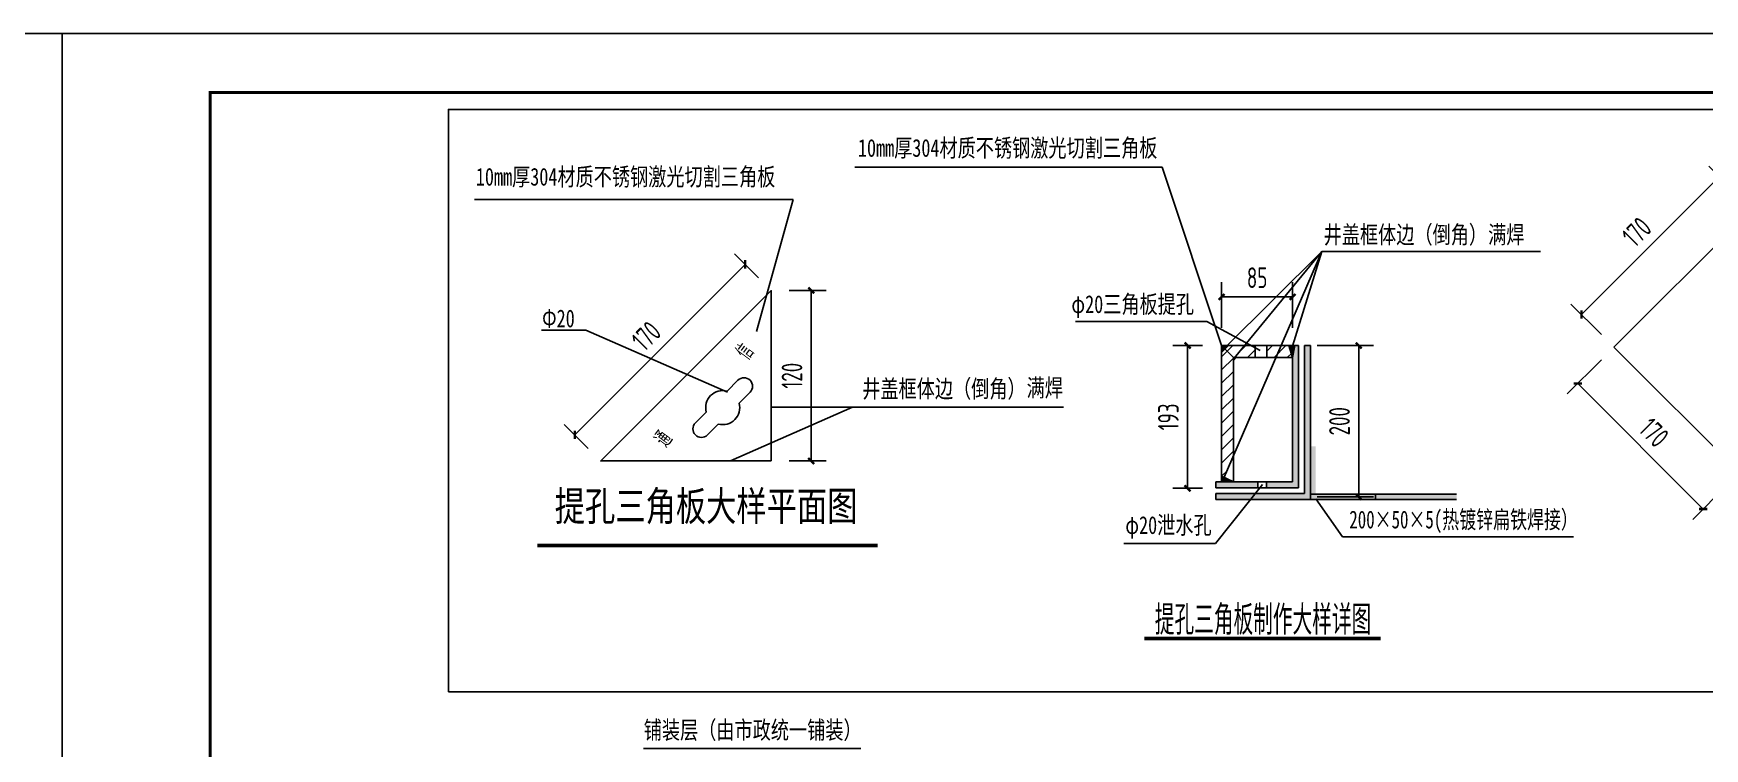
# Model space of a CAD drawing. Extents: x 66238224 to 66322224, y 84020927 to 84050627.
# Drawn here: x 66279737 to 66307982, y 84038544 to 84050627 of the extents above; entities that cross this region are included whole.
import ezdxf

# ---------------------------------------------------------------- set-up
doc = ezdxf.new("R2010")
doc.units = 0
doc.header["$LTSCALE"] = 1000
doc.linetypes.add('DASH', pattern=[0.35, 0.25, -0.1])
doc.layers.add('fur', color=8, linetype='Continuous')
doc.layers.add('TK', color=7, linetype='Continuous')
doc.styles.add('_TEL_DIM', font='仿宋_GB2312_0.ttf', dxfattribs={"width": 0.7, "height": 3.5})
doc.styles.get("Standard").update_dxf_attribs({"font": 'tssdeng.shx', "width": 0.7, "bigfont": 'tssdchn.shx'})
doc.styles.add('仿宋', font='仿宋_GB2312_0.ttf', dxfattribs={"width": 0.75})
doc.dimstyles.get("Standard").update_dxf_attribs({"dimscale": 100, "dimtxt": 3.5, "dimasz": 1, "dimexe": 2.5, "dimexo": 3, "dimgap": 1.5, "dimtad": 1, "dimdec": 0, "dimzin": 0, "dimdsep": 46, "dimtxsty": 'Standard', "dimblk": 'ARCHTICK', "dimcen": 0.09, "dimadec": 0, "dimazin": 0, "dimtfac": 1, "dimtdec": 0, "dimtix": 1, "dimtmove": 2, "dimatfit": 3, "dimfxl": 1, "dimtolj": 1, "dimtzin": 0, "dimarcsym": 0})

# ---------------------------------------------------------------- blocks, each defined once
blk = doc.blocks.new('_ArchTick')
at = {"color": 0, "linetype": 'ByBlock', "const_width": 0.4}
blk.add_lwpolyline([(-0.5, -0.5), (0.5, 0.5)], dxfattribs=at)
blk = doc.blocks.new('*D7')
at = {"color": 0, "lineweight": -2, "ltscale": 5, "transparency": 16777216}
for p, q in [((66291994, 84046496), (66291588, 84046902)), ((66288885, 84043846), (66291765, 84046726)), ((66289114, 84043616), (66288708, 84044022))]:
    blk.add_line(p, q, dxfattribs=at)
at = {"layer": 'Defpoints', "color": 0, "ltscale": 5, "transparency": 16777216}
for p in [(66291765, 84046726), (66292207, 84046284), (66289327, 84043404)]:
    blk.add_point(p, dxfattribs=at)
at = {"color": 0, "lineweight": -2, "ltscale": 5, "transparency": 16777216, "xscale": 100, "yscale": 100, "zscale": 100}
for p, rotation in [((66291765, 84046726), 45), ((66288885, 84043846), 225)]:
    blk.add_blockref('_ArchTick', p, dxfattribs=dict(at, rotation=rotation))
at = {"color": 0, "ltscale": 5, "transparency": 16777216, "insert": (66290095, 84045515), "char_height": 350, "attachment_point": 5, "rotation": 45}
blk.add_mtext('\\A1;170', dxfattribs=at)
blk = doc.blocks.new('*D8')
at = {"color": 0, "lineweight": -2, "ltscale": 5, "transparency": 16777216}
for p, q in [((66292507, 84046284), (66293133, 84046284)), ((66292883, 84043404), (66292883, 84046284)), ((66292507, 84043404), (66293133, 84043404))]:
    blk.add_line(p, q, dxfattribs=at)
at = {"layer": 'Defpoints', "color": 0, "ltscale": 5, "transparency": 16777216}
for p in [(66292207, 84046284), (66292883, 84046284), (66292207, 84043404)]:
    blk.add_point(p, dxfattribs=at)
at = {"color": 0, "lineweight": -2, "ltscale": 5, "transparency": 16777216, "xscale": 100, "yscale": 100, "zscale": 100}
for p, rotation in [((66292883, 84046284), 90), ((66292883, 84043404), 270)]:
    blk.add_blockref('_ArchTick', p, dxfattribs=dict(at, rotation=rotation))
at = {"color": 0, "ltscale": 5, "transparency": 16777216, "insert": (66292558, 84044844), "char_height": 350, "attachment_point": 5, "rotation": 90}
blk.add_mtext('\\A1;120', dxfattribs=at)
blk = doc.blocks.new('*D9')
at = {"color": 0, "lineweight": -2, "ltscale": 5, "transparency": 16777216}
for p, q in [((66299819, 84045652), (66299819, 84046425)), ((66301019, 84045652), (66301019, 84046425)), ((66299819, 84046175), (66301019, 84046175))]:
    blk.add_line(p, q, dxfattribs=at)
at = {"layer": 'Defpoints', "color": 0, "ltscale": 5, "transparency": 16777216}
for p in [(66301019, 84046175), (66299819, 84045352), (66301019, 84045352)]:
    blk.add_point(p, dxfattribs=at)
at = {"color": 0, "lineweight": -2, "ltscale": 5, "transparency": 16777216, "xscale": 100, "yscale": 100, "zscale": 100, "rotation": 180}
blk.add_blockref('_ArchTick', (66299819, 84046175), dxfattribs=at)
at = {"color": 0, "lineweight": -2, "ltscale": 5, "transparency": 16777216, "xscale": 100, "yscale": 100, "zscale": 100}
blk.add_blockref('_ArchTick', (66301019, 84046175), dxfattribs=at)
at = {"color": 0, "ltscale": 5, "transparency": 16777216, "insert": (66300419, 84046500), "char_height": 350, "attachment_point": 5}
blk.add_mtext('\\A1;85', dxfattribs=at)
blk = doc.blocks.new('*D10')
at = {"color": 0, "lineweight": -2, "ltscale": 5, "transparency": 16777216}
for p, q in [((66308571, 84047872), (66308055, 84048387)), ((66305899, 84045878), (66308232, 84048211)), ((66306238, 84045539), (66305723, 84046055))]:
    blk.add_line(p, q, dxfattribs=at)
at = {"layer": 'Defpoints', "color": 0, "ltscale": 5, "transparency": 16777216}
for p in [(66308232, 84048211), (66308783, 84047660), (66306450, 84045327)]:
    blk.add_point(p, dxfattribs=at)
at = {"color": 0, "lineweight": -2, "ltscale": 5, "transparency": 16777216, "xscale": 100, "yscale": 100, "zscale": 100}
for p, rotation in [((66308232, 84048211), 45.00000000036602), ((66305899, 84045878), 225.000000000366)]:
    blk.add_blockref('_ArchTick', p, dxfattribs=dict(at, rotation=rotation))
at = {"color": 0, "ltscale": 5, "transparency": 16777216, "insert": (66306836, 84047274), "char_height": 350, "attachment_point": 5, "rotation": 45}
blk.add_mtext('\\A1;170', dxfattribs=at)
blk = doc.blocks.new('*D11')
at = {"color": 0, "lineweight": -2, "ltscale": 5, "transparency": 16777216}
for p, q in [((66306238, 84045115), (66305660, 84044536)), ((66305837, 84044713), (66307959, 84042592)), ((66308360, 84042994), (66307782, 84042416))]:
    blk.add_line(p, q, dxfattribs=at)
at = {"layer": 'Defpoints', "color": 0, "ltscale": 5, "transparency": 16777216}
for p in [(66306450, 84045327), (66308572, 84043206), (66307959, 84042592)]:
    blk.add_point(p, dxfattribs=at)
at = {"color": 0, "lineweight": -2, "ltscale": 5, "transparency": 16777216, "xscale": 100, "yscale": 100, "zscale": 100}
for p, rotation in [((66305837, 84044713), 135.0161246236553), ((66307959, 84042592), 315.0161246236553)]:
    blk.add_blockref('_ArchTick', p, dxfattribs=dict(at, rotation=rotation))
at = {"color": 0, "ltscale": 5, "transparency": 16777216, "insert": (66307127, 84043883), "char_height": 350, "attachment_point": 5, "rotation": 315.0161}
blk.add_mtext('\\A1;170', dxfattribs=at)
blk = doc.blocks.new('*D4')
at = {"color": 0, "lineweight": -2, "ltscale": 5, "transparency": 16777216}
for p, q in [((66301436, 84045354), (66302386, 84045354)), ((66302136, 84045354), (66302136, 84042795)), ((66301436, 84042795), (66302386, 84042795))]:
    blk.add_line(p, q, dxfattribs=at)
at = {"layer": 'Defpoints', "color": 0, "ltscale": 5, "transparency": 16777216}
for p in [(66301136, 84045354), (66301136, 84042795), (66302136, 84042795)]:
    blk.add_point(p, dxfattribs=at)
at = {"color": 0, "lineweight": -2, "ltscale": 5, "transparency": 16777216, "xscale": 100, "yscale": 100, "zscale": 100}
for p, rotation in [((66302136, 84045354), 90), ((66302136, 84042795), 270)]:
    blk.add_blockref('_ArchTick', p, dxfattribs=dict(at, rotation=rotation))
at = {"color": 0, "ltscale": 5, "transparency": 16777216, "insert": (66301811, 84044075), "char_height": 350, "attachment_point": 5, "rotation": 90}
blk.add_mtext('\\A1;200', dxfattribs=at)
blk = doc.blocks.new('*D5')
at = {"color": 0, "lineweight": -2, "ltscale": 5, "transparency": 16777216}
for p, q in [((66299498, 84045354), (66298994, 84045354)), ((66299244, 84045354), (66299244, 84042942)), ((66299498, 84042942), (66298994, 84042942))]:
    blk.add_line(p, q, dxfattribs=at)
at = {"layer": 'Defpoints', "color": 0, "ltscale": 5, "transparency": 16777216}
for p in [(66299798, 84045354), (66299244, 84042942), (66299798, 84042942)]:
    blk.add_point(p, dxfattribs=at)
at = {"color": 0, "lineweight": -2, "ltscale": 5, "transparency": 16777216, "xscale": 100, "yscale": 100, "zscale": 100}
for p, rotation in [((66299244, 84045354), 90), ((66299244, 84042942), 270)]:
    blk.add_blockref('_ArchTick', p, dxfattribs=dict(at, rotation=rotation))
at = {"color": 0, "ltscale": 5, "transparency": 16777216, "insert": (66298919, 84044148), "char_height": 350, "attachment_point": 5, "rotation": 90}
blk.add_mtext('\\A1;193', dxfattribs=at)

msp = doc.modelspace()

# ---------------------------------------------------------------- hatches: boundary and pattern name
at = {"ltscale": 5}
h = msp.add_hatch(color=256, dxfattribs=at)
h.paths.add_polyline_path([(66301118.931, 84045352.166), (66301056.914, 84045352.166), (66301018.931, 84045152.166), (66301018.931, 84043052.166), (66300576.473, 84043052.166), (66300576.473, 84042952.166), (66301118.931, 84042952.166)], flags=17)
h.paths.add_polyline_path([(66300428.933, 84043052.166), (66299718.931, 84043052.166), (66299718.931, 84042952.166), (66300428.933, 84042952.166)], flags=17)
h.paths.add_polyline_path([(66301318.931, 84043752.166), (66301318.931, 84045352.166), (66301218.931, 84045352.166), (66301218.931, 84042852.166), (66299718.55, 84042852.334), (66299718.55, 84042752.166), (66301318.931, 84042752.166)])
h = msp.add_hatch(dxfattribs=at)
h.set_pattern_fill('ANSI31', color=256, scale=100, style=0)
h.set_pattern_definition([(45, (109364.48, -11284.7), (-112.25320151, 112.25320151), [])])
h.paths.add_polyline_path([(66300018.931, 84045152.166), (66299818.931, 84045352.166), (66299818.931, 84043145.045), (66299861.951, 84043125.067), (66300018.931, 84043488.504)])
h.paths.add_polyline_path([(66300207.248, 84045352.166), (66299818.931, 84045352.166), (66300018.931, 84045152.166), (66300043.236, 84045152.166)])
h.paths.add_polyline_path([(66300385.412, 84045352.166), (66300207.248, 84045352.166), (66300043.236, 84045152.166), (66300385.412, 84045152.166)])
h.paths.add_polyline_path([(66300823.905, 84045352.166), (66300583.963, 84045352.166), (66300583.963, 84045152.166), (66300737.519, 84045152.166)])
h.paths.add_polyline_path([(66300955.695, 84045352.166), (66300823.905, 84045352.166), (66300737.519, 84045152.166), (66301018.931, 84045152.166)])
h = msp.add_hatch(color=256, dxfattribs=at)
h.paths.add_polyline_path([(66299882.4, 84045288.697), (66299818.931, 84045352.166), (66299818.931, 84045225.433)])
h.paths.add_polyline_path([(66299946.073, 84045352.166), (66299818.931, 84045352.166), (66299882.4, 84045288.697)])
h = msp.add_hatch(color=256, dxfattribs=at)
h.paths.add_polyline_path([(66301018.931, 84045352.166), (66300955.695, 84045352.166), (66301018.931, 84045152.166)])
h.paths.add_polyline_path([(66301020.646, 84045352.166), (66301018.931, 84045346.601), (66301018.931, 84045152.166), (66301056.914, 84045352.166)])
for color, points in [(256, [(66300059.109, 84045152.166), (66300018.931, 84045152.166), (66300018.931, 84045109.577)]), (2, [(66301318.832, 84042749.904), (66301408.832, 84042749.904), (66301408.832, 84043649.904), (66301318.832, 84043649.904)]), (256, [(66299818.931, 84043145.045), (66299818.931, 84043052.166), (66300018.931, 84043052.166)]), (2, [(66301318.931, 84042843.301), (66301318.931, 84042752.166), (66303789.427, 84042752.166), (66303789.427, 84042843.301)])]:
    msp.add_hatch(color=color, dxfattribs=at).paths.add_polyline_path(points)

# ---------------------------------------------------------------- linework, layer by layer
at = {"color": 3}
for p, q in [((66293619.112, 84048366.465), (66298815.039, 84048366.465)), ((66299818.931, 84045352.166), (66298815.039, 84048366.465)), ((66287189.715, 84047823.343), (66292575.621, 84047823.343)), ((66291957.858, 84045592.047), (66292575.621, 84047823.343)), ((66301510.153, 84046940.954), (66301017.282, 84045341.247)), ((66291466.33, 84044565.682), (66289073.723, 84045614.785)), ((66291516.378, 84043403.679), (66293579.97, 84044312.176)), ((66292206.605, 84044310.276), (66293579.97, 84044312.176))]:
    msp.add_line(p, q, dxfattribs=at)
at = {"color": 1}
for p in [(66308782.891, 84047659.693), (66308572.236, 84043206.398)]:
    msp.add_line(p, (66306450.319, 84045327.121), dxfattribs=at)
at = {"color": 3, "ltscale": 5}
for p, q in [((66299846.224, 84043088.654), (66301510.153, 84046940.954)), ((66299871.4, 84045314.429), (66301510.153, 84046940.954)), ((66300033.077, 84045139.777), (66301510.153, 84046940.954)), ((66301510.153, 84046940.954), (66305207.831, 84046940.954)), ((66289073.723, 84045614.785), (66288321.912, 84045614.785)), ((66293579.97, 84044312.473), (66297145.508, 84044312.473)), ((66301409.232, 84042763.677), (66301862.399, 84042122.288)), ((66301862.399, 84042122.288), (66305763.963, 84042122.288))]:
    msp.add_line(p, q, dxfattribs=at)
at = {"ltscale": 5}
for p, q in [((66299569.458, 84045759.126), (66297351.272, 84045759.126)), ((66299569.458, 84045759.126), (66300470.398, 84045268.629)), ((66300018.931, 84045152.166), (66299818.931, 84045352.166)), ((66301118.931, 84045352.166), (66300955.695, 84045352.166)), ((66300955.695, 84045352.166), (66301018.931, 84045152.166)), ((66301118.931, 84042952.166), (66301118.931, 84045352.166)), ((66300059.109, 84045152.166), (66300018.931, 84045109.577)), ((66301018.931, 84045152.166), (66301018.931, 84043052.166)), ((66301318.931, 84043752.166), (66301318.931, 84042752.166)), ((66300507.24, 84043003.365), (66299714.95, 84042011.886)), ((66299718.931, 84043052.166), (66299718.931, 84042952.166)), ((66301018.931, 84043052.166), (66299718.931, 84043052.166)), ((66299718.931, 84042952.166), (66301118.931, 84042952.166)), ((66300428.933, 84042952.166), (66300428.933, 84043052.334)), ((66300576.473, 84042952.166), (66300576.473, 84043052.334)), ((66299718.55, 84042752.166), (66299718.55, 84042852.334)), ((66299718.55, 84042852.334), (66301218.931, 84042852.166)), ((66301318.931, 84042752.166), (66299718.55, 84042752.166)), ((66301318.931, 84042752.166), (66301418.931, 84042752.166)), ((66301418.931, 84042752.166), (66302418.931, 84042752.166)), ((66302418.931, 84042752.166), (66302418.931, 84042852.166)), ((66299714.95, 84042011.886), (66298165.314, 84042011.886))]:
    msp.add_line(p, q, dxfattribs=at)
for p, q in [((66299818.931, 84045352.166), (66299818.931, 84043052.166)), ((66301018.931, 84045352.166), (66299818.931, 84045352.166)), ((66299918.931, 84045352.166), (66301118.931, 84045352.166)), ((66301018.931, 84045352.166), (66301018.931, 84043052.166)), ((66301118.931, 84045352.166), (66301118.931, 84042952.166)), ((66301218.931, 84045352.166), (66301218.931, 84042852.166)), ((66301218.931, 84045352.166), (66301318.931, 84045352.166)), ((66301318.931, 84045352.166), (66301318.931, 84042752.166)), ((66300018.931, 84045152.166), (66301018.931, 84045152.166)), ((66300018.931, 84045152.166), (66300018.931, 84043052.166)), ((66291644.662, 84044767.117), (66291461.025, 84044583.481)), ((66291848.308, 84044563.471), (66291664.672, 84044379.834)), ((66291108.298, 84044230.754), (66290924.662, 84044047.117)), ((66291311.945, 84044027.107), (66291128.308, 84043843.471)), ((66301018.931, 84043052.166), (66299718.931, 84043052.166)), ((66299718.931, 84043052.166), (66299718.931, 84042952.166))]:
    msp.add_line(p, q)
at = {"linetype": 'DASH'}
for p, q in [((66300385.412, 84045352.166), (66300385.412, 84045152.166)), ((66300583.963, 84045352.166), (66300583.963, 84045152.166))]:
    msp.add_line(p, q, dxfattribs=at)
at = {"color": 2, "ltscale": 5}
for p, q in [((66301318.183, 84042843.301), (66303789.427, 84042843.301)), ((66301318.931, 84042752.166), (66303789.427, 84042752.166))]:
    msp.add_line(p, q, dxfattribs=at)
at = {"color": 3, "lineweight": 50, "ltscale": 5}
for p, q in [((66288254.444, 84041977.295), (66294000.649, 84041977.295)), ((66298517.012, 84040403.548), (66302502.06, 84040403.548))]:
    msp.add_line(p, q, dxfattribs=at)
at = {"ltscale": 5}
msp.add_lwpolyline([(66286750.554, 84039500.705), (66317593.878, 84039500.705), (66317593.878, 84049343.474), (66286750.554, 84049343.474)], close=True, dxfattribs=at)
msp.add_lwpolyline([(66292206.605, 84043403.679), (66292206.605, 84046283.679), (66289326.605, 84043403.679), (66292206.605, 84043403.679)])
for points in [[(66300955.695, 84045352.166), (66301018.931, 84045152.166), (66301056.914, 84045352.166), (66300955.695, 84045352.166)], [(66299818.931, 84043145.045), (66300018.931, 84043052.166), (66299818.931, 84043052.166), (66299818.931, 84043145.045)]]:
    msp.add_lwpolyline(points, dxfattribs=at)
for points in [[(66291848.308, 84044563.471, 1), (66291644.662, 84044767.117)], [(66291461.025, 84044583.481, 0.577350268), (66291108.298, 84044230.754)], [(66291311.945, 84044027.107, 0.577350268), (66291664.672, 84044379.834)], [(66290924.662, 84044047.117, 1), (66291128.308, 84043843.471)]]:
    msp.add_lwpolyline(points, format="xyb")
at = {"layer": 'fur', "color": 3}
msp.add_line((66293721.047, 84038547.783), (66290048.939, 84038547.783), dxfattribs=at)
at = {"layer": 'TK', "linetype": 'Continuous'}
for p, q in [((66280224.05, 84050627.281), (66238224.05, 84050627.281)), ((66238224.05, 84050627.281), (66280224.05, 84050627.281)), ((66280224.05, 84050627.281), (66280224.05, 84020927.281)), ((66322224.05, 84050627.281), (66280224.05, 84050627.281)), ((66280224.05, 84050627.281), (66322224.05, 84050627.281)), ((66280224.05, 84020927.281), (66280224.05, 84050627.281))]:
    msp.add_line(p, q, dxfattribs=at)
at = {"layer": 'TK', "linetype": 'Continuous', "const_width": 50}
msp.add_lwpolyline([(66282724.05, 84021927.281), (66282724.05, 84049627.281), (66321224.05, 84049627.281), (66321224.05, 84021927.281), (66282724.05, 84021927.281)], dxfattribs=at)

# ---------------------------------------------------------------- texts
at = {"style": '仿宋', "width": 0.75}
for s, p in [('井盖框体边（倒角）', (66301543.441, 84047078.219)), ('满焊', (66304323.038, 84047078.718)), ('井盖框体边（倒角）', (66293744.828, 84044474.702)), ('满焊', (66296522.774, 84044490.356))]:
    msp.add_text(s, height=300, dxfattribs=at).set_placement(p)
at = {"char_height": 300, "attachment_point": 1, "style": '仿宋'}
for s, insert, width in [('10mm厚304材质不锈钢激光切割三角板', (66293671.774, 84048842.921), 11799.69725), ('10mm厚304材质不锈钢激光切割三角板', (66287214.456, 84048356.401), 11799.69725), ('{\\fSimSun|b0|i0|c134|p2;φ20三角板提孔}', (66297279.191, 84046203.427), 2642), ('Φ20', (66288333.675, 84045961.883), 28176.85507), ('{\\fSimSun|b0|i0|c134|p2;φ20泄水孔}', (66298190.711, 84042470.634), 2969.43123), ('铺装层（由市政统一铺装）', (66290051.853, 84039008.806), 11799.69725)]:
    msp.add_mtext(s, dxfattribs=dict(at, insert=insert, width=width))
at = {"char_height": 300, "width": 28176.85507, "attachment_point": 1}
for s, insert, rotation in [('信', (66291580.324, 84045261.996), 53.4976309), ('通', (66290203.225, 84043786.139), 53.4641445)]:
    msp.add_mtext(s, dxfattribs=dict(at, insert=insert, rotation=rotation))
at = {"color": 0, "insert": (66288547.709, 84042890.93), "char_height": 500, "width": 8372.03213, "attachment_point": 1, "style": '仿宋'}
msp.add_mtext('提孔三角板大样平面图', dxfattribs=at)
at = {"color": 0, "insert": (66298689.509, 84040966.521), "char_height": 500, "width": 8372.03213, "attachment_point": 1}
msp.add_mtext('提孔三角板制作大样详图', dxfattribs=at)
at = {"layer": 'fur', "color": 3, "insert": (66301976.741, 84042564.267), "char_height": 300, "width": 6305.48295, "attachment_point": 1, "style": '_TEL_DIM'}
msp.add_mtext('200×50×5(热镀锌扁铁焊接）', dxfattribs=at)

# ---------------------------------------------------------------- dimensions: what is measured, and where the dimension line sits
at = {"ltscale": 5}
for p1, p2, distance, text, picture, middle in [((66306450.319, 84045327.121), (66308782.891, 84047659.693), 779.158, '170', '*D10', (66306835.848, 84047274.165)), ((66289326.605, 84043403.679), (66292206.605, 84046283.679), 625.064, '170', '*D7', (66290094.808, 84045515.476)), ((66292206.605, 84043403.679), (66292206.605, 84046283.679), -676.064, '120', '*D8', (66292557.669, 84044843.679)), ((66306450.319, 84045327.121), (66308572.236, 84043206.398), -868.11, '170', '*D11', (66307127.349, 84043882.614))]:
    dim = msp.add_aligned_dim(p1=p1, p2=p2, distance=distance, text=text, dimstyle='Standard', dxfattribs=at)
    dim.commit()
    dim.dimension.update_dxf_attribs({"geometry": picture, "text_midpoint": middle})
dim = msp.add_linear_dim(base=(66301018.931, 84046174.517), p1=(66299818.931, 84045352.166), p2=(66301018.931, 84045352.166), text='85', dimstyle='Standard', dxfattribs=at)
dim.commit()
dim.dimension.update_dxf_attribs({"geometry": '*D9', "text_midpoint": (66300418.931, 84046499.517)})
for base, p1, p2, text, picture, middle in [((66299243.561, 84042942.352), (66299797.946, 84045354.183), (66299797.946, 84042942.352), '193', '*D5', (66298918.561, 84044148.267)), ((66302135.706, 84042794.706), (66301135.543, 84045354.314), (66301135.543, 84042794.706), '200', '*D4', (66301810.706, 84044074.51))]:
    dim = msp.add_linear_dim(base=base, p1=p1, p2=p2, angle=90, text=text, dimstyle='Standard', dxfattribs=at)
    dim.commit()
    dim.dimension.update_dxf_attribs({"geometry": picture, "text_midpoint": middle})

doc.saveas('drawing.dxf')
